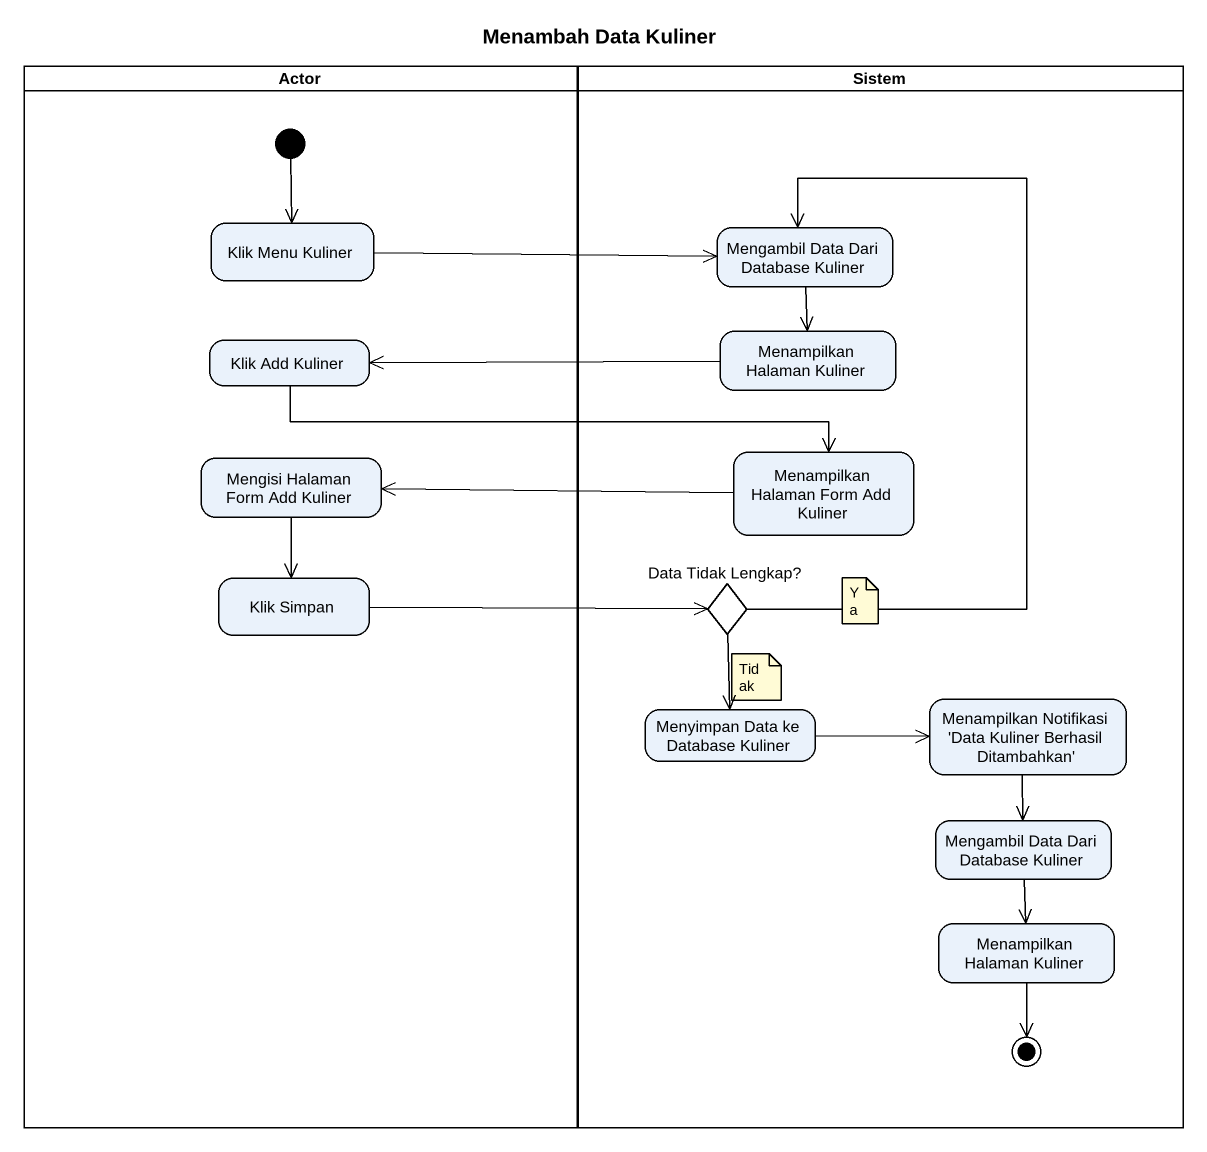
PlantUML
@startuml
title Menambah Data Kuliner
hide empty description
state "Actor" as Actor_ <<partition>> {
  state "Klik Menu Kuliner" as Klik_Menu_Kuliner
  state "Klik Add Kuliner" as Klik_Add_Kuliner
  state "Mengisi Halaman Form Add Kuliner" as Mengisi_Halaman_Form_Add
  state "Klik Simpan" as Klik_Simpan
  [*] --> Klik_Menu_Kuliner
}
state Sistem <<partition>> {
  state "Mengambil Data Dari Database Kuliner" as Mengambil_Data_Dari
  state "Menampilkan Halaman Kuliner" as Menampilkan_Halaman_Kuliner
  state "Menampilkan Halaman Form Add Kuliner" as Menampilkan_Halaman_Form
  state "Data Tidak Lengkap?" as Data_Tidak_Lengkap <<choice>>
  state "Menampilkan Notifikasi 'Data Kuliner Berhasil Ditambahkan'" as Menampilkan_Notifikasi_Data
  state "Menyimpan Data ke Database Kuliner" as Menyimpan_Data_ke_Database
  state "Mengambil Data Dari Database Kuliner" as Mengambil_Data_Dari_2
  state "Menampilkan Halaman Kuliner" as Menampilkan_Halaman_Kuliner_2
  Menampilkan_Halaman_Kuliner_2 --> [*]
}
Klik_Menu_Kuliner -right-> Mengambil_Data_Dari
Mengambil_Data_Dari --> Menampilkan_Halaman_Kuliner
Klik_Add_Kuliner -right-> Menampilkan_Halaman_Form
Menampilkan_Halaman_Kuliner -left-> Klik_Add_Kuliner
Mengisi_Halaman_Form_Add --> Klik_Simpan
Menampilkan_Halaman_Form -left-> Mengisi_Halaman_Form_Add
Klik_Simpan -right-> Data_Tidak_Lengkap
Data_Tidak_Lengkap -up-> Mengambil_Data_Dari
Data_Tidak_Lengkap --> Menyimpan_Data_ke_Database
Menampilkan_Notifikasi_Data --> Mengambil_Data_Dari_2
Menyimpan_Data_ke_Database -right-> Menampilkan_Notifikasi_Data
Mengambil_Data_Dari_2 --> Menampilkan_Halaman_Kuliner_2
note as N1
  Ya
end note
note as N2
  Tidak
end note
@enduml
